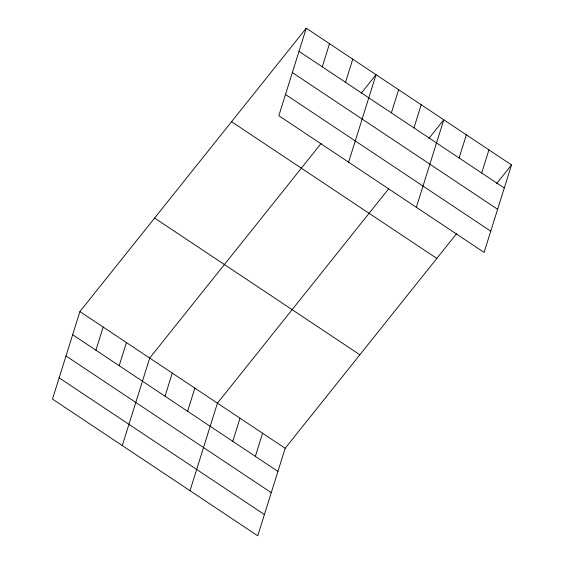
<?xml version="1.0" encoding="UTF-8"?>
<svg xmlns="http://www.w3.org/2000/svg" width="564" height="564" viewBox="0 0 564 564"><rect width="100%" height="100%" fill="white"/><g stroke="black" fill="none" stroke-linecap="round" stroke-linejoin="round"><path stroke-width="0.85" d="M306.259 28.2L278.827 115.719L484.088 252.425L511.52 164.907L306.259 28.2L79.912 311.575L52.48 399.093L257.741 535.8L285.172 448.281L456.593 233.665M95.922 350.202L103.17 327.064M119.187 365.691L126.435 342.559M122.268 445.574L149.7 358.055L321.12 143.439M165.026 396.224L172.274 373.093M187.608 411.262L194.855 388.131M322.27 66.827L329.517 43.696M190.005 490.687L217.436 403.168L388.857 188.552M232.763 441.337L240.01 418.206M345.535 82.323L352.782 59.185M255.344 456.375L262.591 433.244M348.615 162.199L376.047 74.681L361.214 93.243M391.374 112.849L398.628 89.718M413.955 127.887L421.202 104.756M416.352 207.312L443.783 119.794L428.95 138.356M459.11 157.962L466.357 134.831M481.691 173L488.939 149.869M496.687 183.469L511.52 164.907M299.005 51.331L504.265 188.038M292.349 72.58L497.61 209.286M285.49 94.47L490.75 231.177M231.564 121.711L436.825 258.418M154.607 218.056L359.867 354.77M79.912 311.575L285.172 448.281M72.657 334.706L277.918 471.412M66.002 355.954L271.263 492.661M59.142 377.845L264.403 514.551"/></g></svg>
